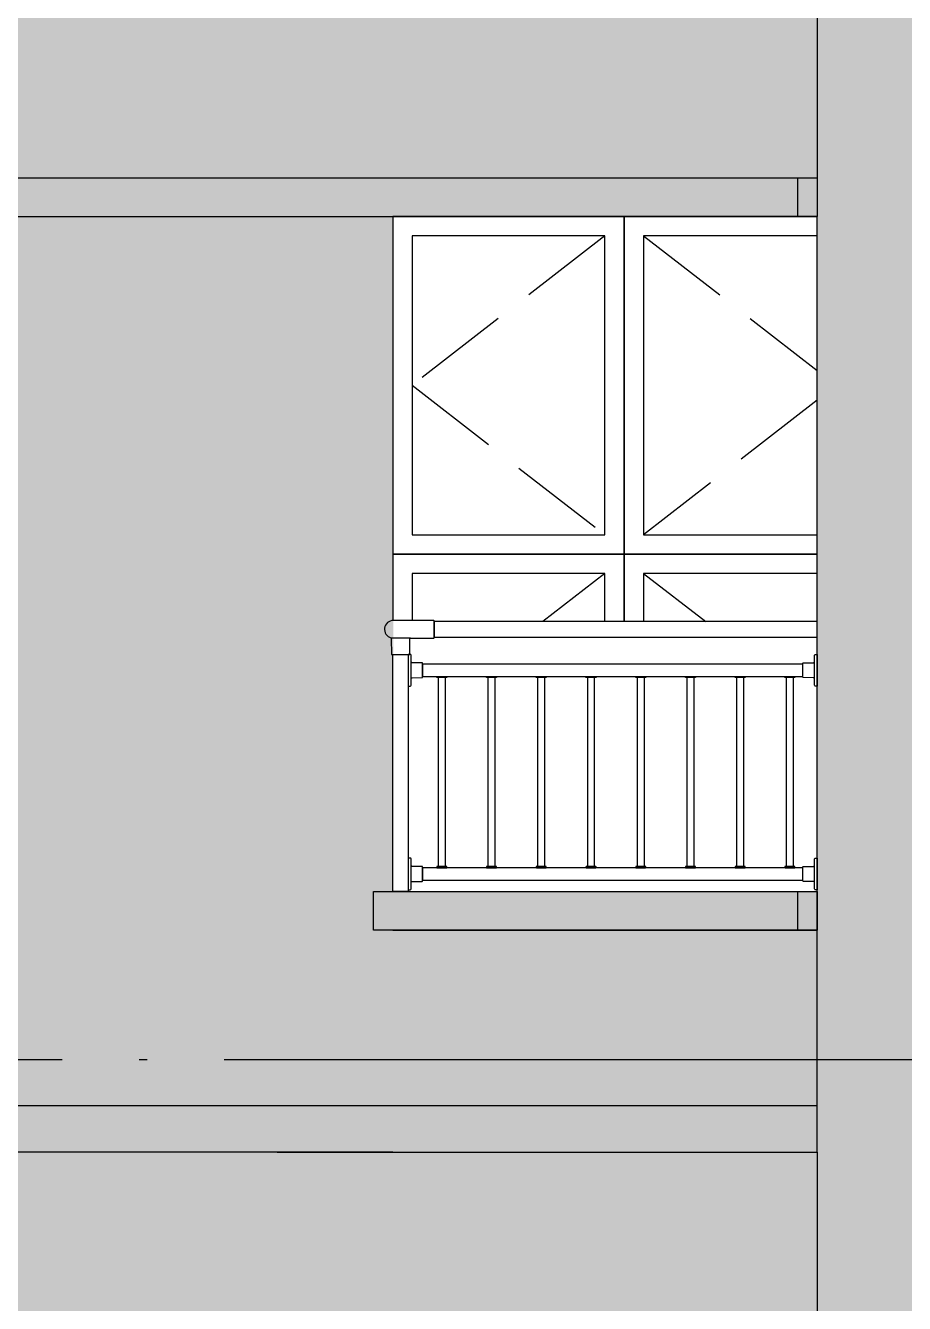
# Model space of a CAD drawing. Extents: x -12446 to 284554, y -295110 to 165007.
# Drawn here: x 20551 to 22830, y -220637 to -217324 of the extents above; entities that cross this region are included whole.
import ezdxf

# ---------------------------------------------------------------- set-up
doc = ezdxf.new("R2010")
doc.units = 0
doc.header["$LTSCALE"] = 1000
doc.linetypes.add('AX-14-E$0$AX-85-M02$0$DASH', pattern=[0.35, 0.25, -0.1])
doc.linetypes.add('AX-14-E$0$DOTE', pattern=[2.42, 2, -0.2, 0.02, -0.2])
doc.layers.get('0').update_dxf_attribs({"linetype": 'CONTINUOUS'})
for name, color, linetype in [('A-Anno-Note', 241, 'CONTINUOUS'), ('AX-14-comp-tc$0$灰褐色真石漆', 15, 'CONTINUOUS'), ('AX-14-E$0$A-Detl-Fine', 152, 'CONTINUOUS'), ('AX-14-E$0$A-Detl-Patt', 8, 'CONTINUOUS'), ('AX-14-E$0$A-Detl-Thin', 131, 'CONTINUOUS'), ('AX-14-E$0$A-elev-FIXT', 9, 'CONTINUOUS'), ('AX-14-E$0$A-elev-HRAL', 61, 'CONTINUOUS'), ('AX-14-E$0$栏杆型材', 82, 'CONTINUOUS'), ('AX-14-E$0$阳台栏杆扶手', 82, 'CONTINUOUS')]:
    doc.layers.add(name, color=color, linetype=linetype)
doc.layers.add('AX-14-E$0$A-Grid', color=222, linetype='AX-14-E$0$DOTE', plot=False)

# ---------------------------------------------------------------- blocks, each defined once
blk = doc.blocks.new('AX-14-E$0$32固定座立面')
at = {"layer": 'AX-14-E$0$栏杆型材', "color": 6, "linetype": 'Continuous'}
blk.add_line((-7, -22.5), (-7, 22.5), dxfattribs=at)
blk.add_lwpolyline([(-7, -22.5, 0.41166), (-10, -19.5), (-36, -19.3, -0.41166), (-37, -18.3), (-37, 18.3, -0.41166), (-36, 19.3), (-10, 19.5, 0.41166), (-7, 22.5), (-7, 39, -0.41166), (-5, 41), (0, 41.1), (0, -41.1), (-5, -41, -0.41166), (-7, -39)], format="xyb", close=True, dxfattribs=at)
blk = doc.blocks.new('AX-14-E$0$4080转角立图')
at = {"layer": 'AX-14-E$0$A-elev-FIXT', "linetype": 'Continuous'}
blk.add_line((25.6, 42), (-24.3, 42), dxfattribs=at)
blk.add_lwpolyline([(-25.3, 43, -0.327139), (-24.2, 41.5), (-23.5, 0), (23.5, 0), (24.2, 40.5, -0.409111), (25.7, 42), (85.3, 42, 0.414214), (86.8, 43.5), (86.8, 86.5, 0.414214), (85.3, 88), (-18.8, 88, 0.865157)], format="xyb", close=True, dxfattribs=at)
blk = doc.blocks.new('AX-14-E$0$A$C4D5E14F1')
at = {"layer": 'AX-14-E$0$A-Detl-Fine'}
blk.add_lwpolyline([(20099.5, 2900), (19599.5, 2900), (19599.5, 2125), (20099.5, 2125)], close=True, dxfattribs=at)
for points in [[(20650, 2900), (20199.5, 2900), (20199.5, 2125), (20650, 2125)], [(20099.5, 1900), (20099.5, 2025), (19599.5, 2025), (19599.5, 1903)], [(20650, 2025), (20199.5, 2025), (20199.5, 1900)]]:
    blk.add_lwpolyline(points, dxfattribs=at)
at = {"layer": 'AX-14-E$0$A-Detl-Patt', "linetype": 'AX-14-E$0$AX-85-M02$0$DASH'}
for points in [[(20099.5, 2900), (19599.5, 2512.5), (20099.5, 2125)], [(20199.5, 2900), (20650, 2550.9)], [(20650, 2474.1), (20199.5, 2125)], [(20099.5, 2025), (19938.3, 1900)], [(20199.5, 2025), (20360.8, 1900)]]:
    blk.add_lwpolyline(points, dxfattribs=at)
at = {"layer": 'AX-14-E$0$A-Detl-Thin'}
for p, q in [((20600, 2950), (20600, 3050)), ((19549.5, 2950), (19549.5, 1903)), ((20650, 2950), (20600, 2950)), ((20600, 1100), (20600, 1200)), ((20650, 1100), (20600, 1100)), ((20650, 525), (20650, 0)), ((12050, 100), (20650, 100)), ((12050, 0), (20650, 0))]:
    blk.add_line(p, q, dxfattribs=at)
for points in [[(20149.5, 2950), (19549.5, 2950), (19549.5, 2075), (20149.5, 2075)], [(19499.5, 1200), (20650, 1200), (20650, 1100), (19499.5, 1100)]]:
    blk.add_lwpolyline(points, close=True, dxfattribs=at)
for points in [[(20650, 2950), (20149.5, 2950), (20149.5, 2075), (20650, 2075)], [(20650, 525), (20650, 2950)], [(20149.5, 1900), (20149.5, 2075), (19549.5, 2075), (19549.5, 1903)], [(20650, 2075), (20149.5, 2075), (20149.5, 1900)], [(19499.5, 1200), (19549.5, 1200)], [(19549.5, 1100), (20650, 1100)], [(20650, 645), (13150, 645)], [(19549.5, 525), (13150, 525)], [(19249.5, 525), (19549.5, 525)], [(19549.5, 525), (20650, 525)]]:
    blk.add_lwpolyline(points, dxfattribs=at)
at = {"layer": 'AX-14-E$0$A-elev-HRAL', "ltscale": 10}
for points in [[(19688.8, 1758, -0.414214), (19689.3, 1757.5), (19689.3, 1755.5, -0.414214), (19688.8, 1755), (19663.8, 1755, -0.414214), (19663.3, 1755.5), (19663.3, 1757.5, -0.414214), (19663.8, 1758)], [(19817.8, 1758, -0.414214), (19818.3, 1757.5), (19818.3, 1755.5, -0.414214), (19817.8, 1755), (19792.8, 1755, -0.414214), (19792.3, 1755.5), (19792.3, 1757.5, -0.414214), (19792.8, 1758)], [(19946.8, 1758, -0.414214), (19947.3, 1757.5), (19947.3, 1755.5, -0.414214), (19946.8, 1755), (19921.8, 1755, -0.414214), (19921.3, 1755.5), (19921.3, 1757.5, -0.414214), (19921.8, 1758)], [(20075.8, 1758, -0.414214), (20076.3, 1757.5), (20076.3, 1755.5, -0.414214), (20075.8, 1755), (20050.8, 1755, -0.414214), (20050.3, 1755.5), (20050.3, 1757.5, -0.414214), (20050.8, 1758)], [(20204.8, 1758, -0.414214), (20205.3, 1757.5), (20205.3, 1755.5, -0.414214), (20204.8, 1755), (20179.8, 1755, -0.414214), (20179.3, 1755.5), (20179.3, 1757.5, -0.414214), (20179.8, 1758)], [(20333.8, 1758, -0.414214), (20334.3, 1757.5), (20334.3, 1755.5, -0.414214), (20333.8, 1755), (20308.8, 1755, -0.414214), (20308.3, 1755.5), (20308.3, 1757.5, -0.414214), (20308.8, 1758)], [(20462.8, 1758, -0.414214), (20463.3, 1757.5), (20463.3, 1755.5, -0.414214), (20462.8, 1755), (20437.8, 1755, -0.414214), (20437.3, 1755.5), (20437.3, 1757.5, -0.414214), (20437.8, 1758)], [(20591.8, 1758, -0.414214), (20592.3, 1757.5), (20592.3, 1755.5, -0.414214), (20591.8, 1755), (20566.8, 1755, -0.414214), (20566.3, 1755.5), (20566.3, 1757.5, -0.414214), (20566.8, 1758)], [(19688.8, 1262, 0.414214), (19689.3, 1262.5), (19689.3, 1264.5, 0.414214), (19688.8, 1265), (19663.8, 1265, 0.414214), (19663.3, 1264.5), (19663.3, 1262.5, 0.414214), (19663.8, 1262)], [(19817.8, 1262, 0.414214), (19818.3, 1262.5), (19818.3, 1264.5, 0.414214), (19817.8, 1265), (19792.8, 1265, 0.414214), (19792.3, 1264.5), (19792.3, 1262.5, 0.414214), (19792.8, 1262)], [(19946.8, 1262, 0.414214), (19947.3, 1262.5), (19947.3, 1264.5, 0.414214), (19946.8, 1265), (19921.8, 1265, 0.414214), (19921.3, 1264.5), (19921.3, 1262.5, 0.414214), (19921.8, 1262)], [(20075.8, 1262, 0.414214), (20076.3, 1262.5), (20076.3, 1264.5, 0.414214), (20075.8, 1265), (20050.8, 1265, 0.414214), (20050.3, 1264.5), (20050.3, 1262.5, 0.414214), (20050.8, 1262)], [(20204.8, 1262, 0.414214), (20205.3, 1262.5), (20205.3, 1264.5, 0.414214), (20204.8, 1265), (20179.8, 1265, 0.414214), (20179.3, 1264.5), (20179.3, 1262.5, 0.414214), (20179.8, 1262)], [(20333.8, 1262, 0.414214), (20334.3, 1262.5), (20334.3, 1264.5, 0.414214), (20333.8, 1265), (20308.8, 1265, 0.414214), (20308.3, 1264.5), (20308.3, 1262.5, 0.414214), (20308.8, 1262)], [(20462.8, 1262, 0.414214), (20463.3, 1262.5), (20463.3, 1264.5, 0.414214), (20462.8, 1265), (20437.8, 1265, 0.414214), (20437.3, 1264.5), (20437.3, 1262.5, 0.414214), (20437.8, 1262)], [(20591.8, 1262, 0.414214), (20592.3, 1262.5), (20592.3, 1264.5, 0.414214), (20591.8, 1265), (20566.8, 1265, 0.414214), (20566.3, 1264.5), (20566.3, 1262.5, 0.414214), (20566.8, 1262)]]:
    blk.add_lwpolyline(points, format="xyb", close=True, dxfattribs=at)
for points in [[(19666.8, 1265), (19685.8, 1265), (19685.8, 1755), (19666.8, 1755)], [(19795.8, 1265), (19814.8, 1265), (19814.8, 1755), (19795.8, 1755)], [(19924.8, 1265), (19943.8, 1265), (19943.8, 1755), (19924.8, 1755)], [(20053.8, 1265), (20072.8, 1265), (20072.8, 1755), (20053.8, 1755)], [(20182.8, 1265), (20201.8, 1265), (20201.8, 1755), (20182.8, 1755)], [(20311.8, 1265), (20330.8, 1265), (20330.8, 1755), (20311.8, 1755)], [(20440.8, 1265), (20459.8, 1265), (20459.8, 1755), (20440.8, 1755)], [(20569.8, 1265), (20588.8, 1265), (20588.8, 1755), (20569.8, 1755)]]:
    blk.add_lwpolyline(points, close=True, dxfattribs=at)
at = {"layer": 'AX-14-E$0$栏杆型材'}
for points in [[(19549.5, 1815), (19589.5, 1815), (19589.5, 1200), (19549.5, 1200)], [(20613, 1790), (19626.5, 1790), (19626.5, 1758), (20613, 1758)], [(20613, 1262), (19626.5, 1262), (19626.5, 1230), (20613, 1230)]]:
    blk.add_lwpolyline(points, close=True, dxfattribs=at)
at = {"layer": 'AX-14-E$0$阳台栏杆扶手'}
blk.add_lwpolyline([(19656.3, 1860), (20650, 1860), (20650, 1900), (19656.3, 1900)], close=True, dxfattribs=at)
at = {"layer": 'AX-14-E$0$A-elev-HRAL'}
for name, p in [('AX-14-E$0$4080转角立图', (19569.5, 1815)), ('AX-14-E$0$32固定座立面', (20650, 1774)), ('AX-14-E$0$32固定座立面', (20650, 1246))]:
    blk.add_blockref(name, p, dxfattribs=at)
at = {"layer": 'AX-14-E$0$A-elev-HRAL', "extrusion": (0, 0, -1), "zscale": -1}
for p in [(-19589.5, 1774), (-19589.5, 1246)]:
    blk.add_blockref('AX-14-E$0$32固定座立面', p, dxfattribs=at)
blk = doc.blocks.new('AX-14-comp-tc')
at = {"layer": 'AX-14-comp-tc$0$灰褐色真石漆'}
h = blk.add_hatch(dxfattribs=at)
h.set_pattern_fill('离散材料', color=256, scale=50)
h.set_pattern_definition([(0, (63.16, -6278.47), (132, 228), [12, -201, 9, -87, 18, -213]), (10, (6.16, -6155.47), (80.67614, 285.3443), [21, -51, 27, -159, 15, -198]), (20, (-23.84, -6251.47), (133.47095, 220.97625), [24, -165, 21, -123, 15, -96]), (30, (63.16, -6269.47), (-21.96926, 254.05187), [15, -99, 12, -147, 9, -195]), (40, (-20.84, -6203.47), (33.83592, 216.37036), [12, -132, 9, -84, 24, -153]), (50, (24.16, -6311.47), (-80.24786, 235.7335), [6, -111, 15, -183, 18, -93]), (60, (33.16, -6290.47), (-99.47303, 223.70766), [15, -123, 6, -144, 12, -111]), (70, (0.16, -6326.47), (-109.89227, 215.58685), [9, -57, 18, -96, 12, -132]), (80, (15.16, -6149.47), (-208.56534, 164.71945), [21, -132, 9, -156, 18, -147]), (90, (33.16, -6278.47), (-264, 111), [18, -93, 12, -183, 6, -186]), (100, (-14.84, -6185.47), (-247.97146, 145.1453), [21, -117, 18, -96, 21, -219]), (110, (-35.84, -6356.47), (-240.44034, 81.69114), [24, -78, 12, -159, 18, -174]), (120, (-116.84, -6320.47), (-286.64994, 28.49227), [15, -201, 18, -93, 21, -123]), (130, (-50.84, -6386.47), (-279.10777, 71.26608), [9, -66, 12, -129, 24, -168]), (140, (-140.84, -6146.47), (-220.59685, -34.20569), [18, -108, 21, -93, 12, -126]), (150, (108.16, -6404.47), (-204.82497, -120.76726), [12, -84, 24, -186, 21, -171]), (160, (-89.84, -6236.47), (-237.90107, -162.4287), [18, -126, 15, -114, 12, -183]), (170, (-71.84, -6308.47), (-215.64405, -169.12317), [27, -99, 18, -135, 24, -132])])
h.paths.add_polyline_path([(13851.1, -224241.9), (22451.1, -224241.9), (22451.1, -221291.9), (13851.1, -221291.9)])
h.paths.add_polyline_path([(21350.7, -223041.9), (22451.1, -223041.9), (22451.1, -221291.9), (21350.7, -221291.9)])
h.paths.add_polyline_path([(15556.5, -223381.9), (20350.6, -223381.9), (20350.6, -222386.9), (15556.5, -222386.9)], flags=16)
h.paths.add_polyline_path([(15801.1, -222386.9), (17601.1, -222386.9), (17601.1, -221591.9), (15801.1, -221591.9)], flags=16)
h.paths.add_polyline_path([(19101.1, -222386.9), (20350.6, -222386.9), (20350.6, -221591.9), (19101.1, -221591.9)], flags=16)
h.paths.add_polyline_path([(13851.1, -223041.9), (14651.1, -223041.9), (14651.1, -221291.6), (13851.1, -221291.6)], flags=16)
h = blk.add_hatch(dxfattribs=at)
h.set_pattern_fill('离散材料', color=256, scale=50)
h.set_pattern_definition([(0, (-60267.77, -415132.6), (132, 228), [12, -201, 9, -87, 18, -213]), (10, (-60324.77, -415009.6), (80.67614, 285.3443), [21, -51, 27, -159, 15, -198]), (20, (-60354.77, -415105.6), (133.47095, 220.97625), [24, -165, 21, -123, 15, -96]), (30, (-60267.77, -415123.6), (-21.96926, 254.05187), [15, -99, 12, -147, 9, -195]), (40, (-60351.77, -415057.6), (33.83592, 216.37036), [12, -132, 9, -84, 24, -153]), (50, (-60306.77, -415165.6), (-80.24786, 235.7335), [6, -111, 15, -183, 18, -93]), (60, (-60297.77, -415144.6), (-99.47303, 223.70766), [15, -123, 6, -144, 12, -111]), (70, (-60330.77, -415180.6), (-109.89227, 215.58685), [9, -57, 18, -96, 12, -132]), (80, (-60315.77, -415003.6), (-208.56534, 164.71945), [21, -132, 9, -156, 18, -147]), (90, (-60297.77, -415132.6), (-264, 111), [18, -93, 12, -183, 6, -186]), (100, (-60345.77, -415039.6), (-247.97146, 145.1453), [21, -117, 18, -96, 21, -219]), (110, (-60366.77, -415210.6), (-240.44034, 81.69114), [24, -78, 12, -159, 18, -174]), (120, (-60447.77, -415174.6), (-286.64994, 28.49227), [15, -201, 18, -93, 21, -123]), (130, (-60381.77, -415240.6), (-279.10777, 71.26608), [9, -66, 12, -129, 24, -168]), (140, (-60471.77, -415000.6), (-220.59685, -34.20569), [18, -108, 21, -93, 12, -126]), (150, (-60222.77, -415258.6), (-204.82497, -120.76726), [12, -84, 24, -186, 21, -171]), (160, (-60420.77, -415090.6), (-237.90107, -162.4287), [18, -126, 15, -114, 12, -183]), (170, (-60402.77, -415162.6), (-215.64405, -169.12317), [27, -99, 18, -135, 24, -132])])
h.paths.add_polyline_path([(22452.4, -221291.6), (22903.7, -221291.6), (22903.7, -252542.1), (22452.4, -252542.1)])
h = blk.add_hatch(dxfattribs=at)
h.set_pattern_fill('离散材料', color=256, scale=50)
h.set_pattern_definition([(0, (-60267.77, -447582.33), (132, 228), [12, -201, 9, -87, 18, -213]), (10, (-60324.77, -447459.33), (80.67614, 285.34428), [21, -51, 27, -159, 15, -198]), (20, (-60354.77, -447555.33), (133.47095, 220.97625), [24, -165, 21, -123, 15, -96]), (30, (-60267.77, -447573.33), (-21.96926, 254.05187), [15, -99, 12, -147, 9, -195]), (40, (-60351.77, -447507.33), (33.83592, 216.370355), [12, -132, 9, -84, 24, -153]), (50, (-60306.77, -447615.33), (-80.24786, 235.7335), [6, -111, 15, -183, 18, -93]), (60, (-60297.77, -447594.33), (-99.47303, 223.70766), [15, -123, 6, -144, 12, -111]), (70, (-60330.77, -447630.33), (-109.89227, 215.58685), [9, -57, 18, -96, 12, -132]), (80, (-60315.77, -447453.33), (-208.56534, 164.71945), [21, -132, 9, -156, 18, -147]), (90, (-60297.77, -447582.33), (-264, 111), [18, -93, 12, -183, 6, -186]), (100, (-60345.77, -447489.33), (-247.97146, 145.1453), [21, -117, 18, -96, 21, -219]), (110, (-60366.77, -447660.33), (-240.44034, 81.69114), [24, -78, 12, -159, 18, -174]), (120, (-60447.77, -447624.33), (-286.64994, 28.49227), [15, -201, 18, -93, 21, -123]), (130, (-60381.77, -447690.33), (-279.10777, 71.26608), [9, -66, 12, -129, 24, -168]), (140, (-60471.77, -447450.33), (-220.59685, -34.20569), [18, -108, 21, -93, 12, -126]), (150, (-60222.77, -447708.33), (-204.82497, -120.76726), [12, -84, 24, -186, 21, -171]), (160, (-60420.77, -447540.33), (-237.90107, -162.4287), [18, -126, 15, -114, 12, -183]), (170, (-60402.77, -447612.33), (-215.64405, -169.12317), [27, -99, 18, -135, 24, -132])])
h.paths.add_polyline_path([(21351.9, -224241.6), (22452.4, -224241.6), (22452.4, -225991.6), (21351.9, -225991.6)], flags=16)
edge = h.paths.add_edge_path()
edge.add_line((13852.4, -226406.6), (13852.4, -225991.6))
edge.add_line((13852.4, -225991.6), (14652.4, -225991.6))
edge.add_line((14652.4, -225991.6), (14652.4, -224241.6))
edge.add_line((14652.4, -224241.6), (13852.4, -224241.6))
edge.add_line((13852.4, -224241.6), (13852.7, -224076.6))
edge.add_line((13852.7, -224076.6), (13852.4, -224076.6))
edge.add_line((13852.4, -224076.6), (13852.4, -223976.6))
edge.add_line((13852.4, -223976.6), (13852.4, -223776.6))
edge.add_line((13852.4, -223776.6), (13852.4, -224241.6))
edge.add_line((13852.4, -224241.6), (22452.4, -224241.6))
edge.add_line((22452.4, -224241.6), (22452.4, -226406.6))
edge.add_line((22452.4, -226406.6), (20902.4, -226406.6))
edge.add_line((20902.4, -226406.6), (20351.9, -226406.6))
edge.add_line((20351.9, -226406.6), (20351.9, -225590.3))
edge.add_line((20351.9, -225590.3), (20351.9, -224541.6))
edge.add_line((20351.9, -224541.6), (19102.4, -224541.6))
edge.add_line((19102.4, -224541.6), (19102.4, -225306.6))
edge.add_line((19102.4, -225306.6), (18724.8, -225306.6))
edge.add_line((18724.8, -225306.6), (18524.8, -225306.6))
edge.add_line((18524.8, -225306.6), (17602.4, -225306.6))
edge.add_line((17602.4, -225306.6), (17602.4, -224541.6))
edge.add_line((17602.4, -224541.6), (15802.4, -224541.6))
edge.add_line((15802.4, -224541.6), (15802.4, -225336.6))
edge.add_line((15802.4, -225336.6), (15552.4, -225336.6))
edge.add_line((15552.4, -225336.6), (15552.4, -226406.6))
edge.add_line((15552.4, -226406.6), (13852.4, -226406.6))
h = blk.add_hatch(dxfattribs=at)
h.set_pattern_fill('离散材料', color=256, scale=50)
h.set_pattern_definition([(0, (-60267.77, -450532.6), (132, 228), [12, -201, 9, -87, 18, -213]), (10, (-60324.77, -450409.6), (80.67614, 285.34428), [21, -51, 27, -159, 15, -198]), (20, (-60354.77, -450505.6), (133.47095, 220.97625), [24, -165, 21, -123, 15, -96]), (30, (-60267.77, -450523.6), (-21.96926, 254.05187), [15, -99, 12, -147, 9, -195]), (40, (-60351.77, -450457.6), (33.83592, 216.370355), [12, -132, 9, -84, 24, -153]), (50, (-60306.77, -450565.6), (-80.24786, 235.7335), [6, -111, 15, -183, 18, -93]), (60, (-60297.77, -450544.6), (-99.47303, 223.70766), [15, -123, 6, -144, 12, -111]), (70, (-60330.77, -450580.6), (-109.89227, 215.58685), [9, -57, 18, -96, 12, -132]), (80, (-60315.77, -450403.6), (-208.56534, 164.71945), [21, -132, 9, -156, 18, -147]), (90, (-60297.77, -450532.6), (-264, 111), [18, -93, 12, -183, 6, -186]), (100, (-60345.77, -450439.6), (-247.97146, 145.1453), [21, -117, 18, -96, 21, -219]), (110, (-60366.77, -450610.6), (-240.44034, 81.69114), [24, -78, 12, -159, 18, -174]), (120, (-60447.77, -450574.6), (-286.64994, 28.49227), [15, -201, 18, -93, 21, -123]), (130, (-60381.77, -450640.6), (-279.10777, 71.26608), [9, -66, 12, -129, 24, -168]), (140, (-60471.77, -450400.6), (-220.59685, -34.20569), [18, -108, 21, -93, 12, -126]), (150, (-60222.77, -450658.6), (-204.82497, -120.76726), [12, -84, 24, -186, 21, -171]), (160, (-60420.77, -450490.6), (-237.90107, -162.4287), [18, -126, 15, -114, 12, -183]), (170, (-60402.77, -450562.6), (-215.64405, -169.12317), [27, -99, 18, -135, 24, -132])])
h.paths.add_polyline_path([(21351.9, -227191.9), (22452.4, -227191.9), (22452.4, -228941.9), (21351.9, -228941.9)], flags=16)
edge = h.paths.add_edge_path()
edge.add_line((13852.4, -229356.9), (13852.4, -228941.9))
edge.add_line((13852.4, -228941.9), (14652.4, -228941.9))
edge.add_line((14652.4, -228941.9), (14652.4, -227191.9))
edge.add_line((14652.4, -227191.9), (13852.4, -227191.9))
edge.add_line((13852.4, -227191.9), (13852.7, -227026.9))
edge.add_line((13852.7, -227026.9), (13852.4, -227026.9))
edge.add_line((13852.4, -227026.9), (13852.4, -226926.9))
edge.add_line((13852.4, -226926.9), (13852.4, -226726.9))
edge.add_line((13852.4, -226726.9), (13852.4, -226336.9))
edge.add_line((13852.4, -226336.9), (22452.4, -226336.9))
edge.add_line((22452.4, -226336.9), (22452.4, -229356.9))
edge.add_line((22452.4, -229356.9), (20902.4, -229356.9))
edge.add_line((20902.4, -229356.9), (20351.9, -229356.9))
edge.add_line((20351.9, -229356.9), (20351.9, -228540.6))
edge.add_line((20351.9, -228540.6), (20351.9, -227491.9))
edge.add_line((20351.9, -227491.9), (19102.4, -227491.9))
edge.add_line((19102.4, -227491.9), (19102.4, -228256.9))
edge.add_line((19102.4, -228256.9), (18724.8, -228256.9))
edge.add_line((18724.8, -228256.9), (18524.8, -228256.9))
edge.add_line((18524.8, -228256.9), (17602.4, -228256.9))
edge.add_line((17602.4, -228256.9), (17602.4, -227491.9))
edge.add_line((17602.4, -227491.9), (15802.4, -227491.9))
edge.add_line((15802.4, -227491.9), (15802.4, -228286.9))
edge.add_line((15802.4, -228286.9), (15552.4, -228286.9))
edge.add_line((15552.4, -228286.9), (15552.4, -229356.9))
edge.add_line((15552.4, -229356.9), (13852.4, -229356.9))
blk = doc.blocks.new('AX-14-E')
at = {"layer": 'AX-14-E$0$A-Grid'}
blk.add_line((-714.4, -220004.4), (39369.1, -220004.4), dxfattribs=at)
blk.add_blockref('AX-14-E$0$A$C4D5E14F1', (1953.9, -217819.4))
blk.add_blockref('AX-14-E$0$A$C4D5E14F1', (1953.9, -220769.4))
at = {"layer": 'AX-14-E$0$A-Detl-Thin'}
blk.add_blockref('AX-14-comp-tc', (152.8, 6422.5), dxfattribs=at)

msp = doc.modelspace()

# ---------------------------------------------------------------- block references
at = {"layer": 'A-Anno-Note'}
msp.add_blockref('AX-14-E', (0, 0), dxfattribs=at)

doc.saveas('drawing.dxf')
